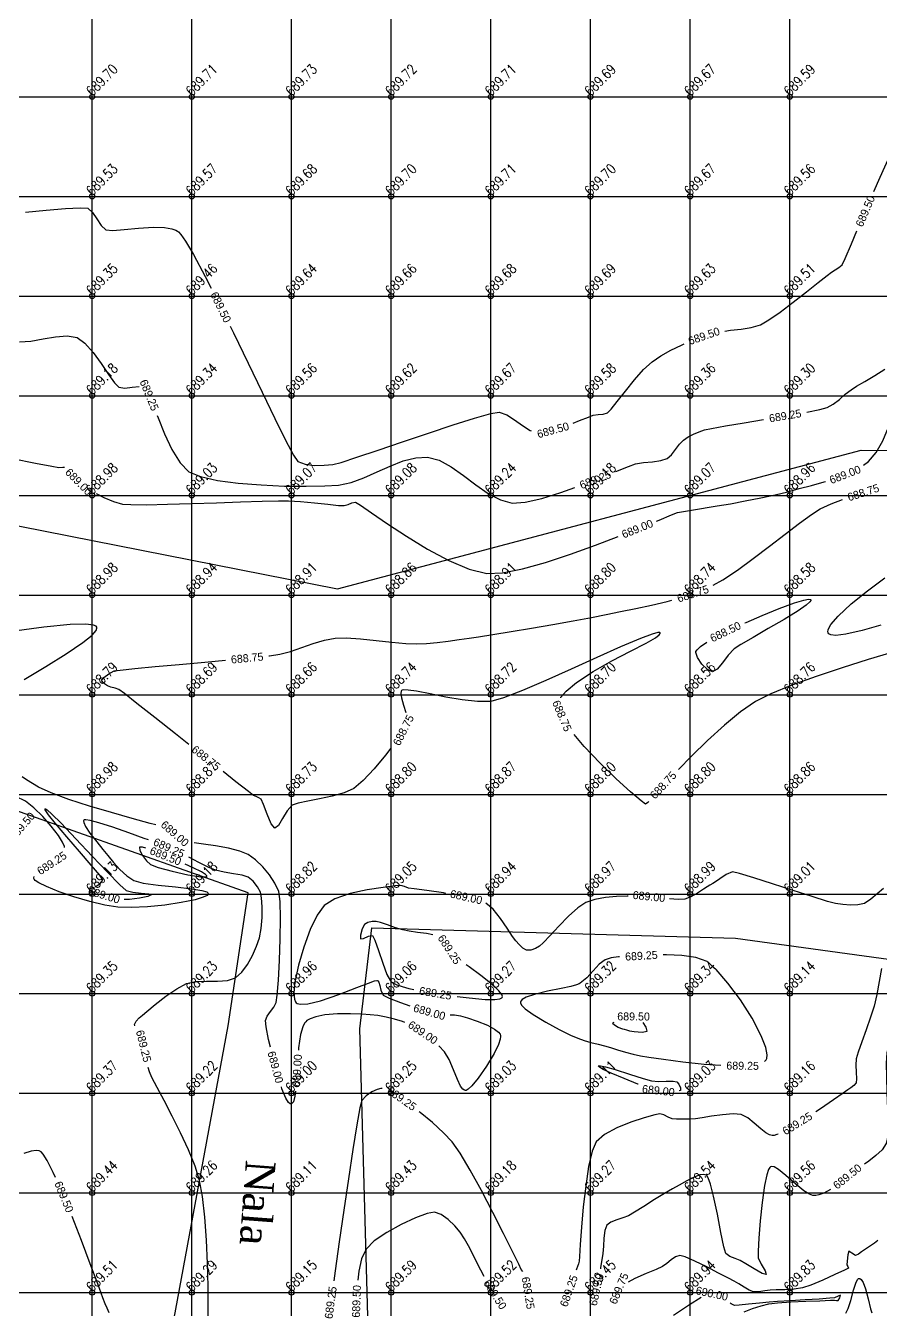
# Model space of a CAD drawing. Header units: millimetres. Extents: x 708400 to 708940, y 1331410 to 1331890.
# Drawn here: x 708616.7 to 708659.5, y 1331719.2 to 1331783.6 of the extents above; entities that cross this region are included whole.
import ezdxf

# ---------------------------------------------------------------- set-up
doc = ezdxf.new("R2010")
doc.units = ezdxf.units.MM
doc.header["$PDMODE"] = 32
doc.header["$PDSIZE"] = 0.25
for name, color, linetype in [('BLOCK LEVELS', 251, 'Continuous'), ('CONT-MJR', 210, 'Continuous'), ('CONT-MNR', 90, 'Continuous'), ('grid', 4, 'Continuous'), ('nala', 190, 'Continuous'), ('TEXT', 7, 'Continuous')]:
    doc.layers.add(name, color=color, linetype=linetype)
doc.styles.add('RS', font='romans.shx', dxfattribs={"height": 5})
doc.styles.add('TR', font='times.ttf')

msp = doc.modelspace()

# ---------------------------------------------------------------- linework, layer by layer
at = {"layer": 'BLOCK LEVELS', "color": 251}
for p in [(708620, 1331780, 689.695), (708625, 1331780, 689.714), (708630, 1331780, 689.725), (708635, 1331780, 689.722), (708640, 1331780, 689.706), (708645, 1331780, 689.688), (708650, 1331780, 689.667), (708655, 1331780, 689.594), (708620, 1331775, 689.53), (708625, 1331775, 689.57), (708630, 1331775, 689.684), (708635, 1331775, 689.704), (708640, 1331775, 689.712), (708645, 1331775, 689.696), (708650, 1331775, 689.673), (708655, 1331775, 689.557), (708620, 1331770, 689.354), (708625, 1331770, 689.457), (708630, 1331770, 689.643), (708635, 1331770, 689.661), (708640, 1331770, 689.684), (708645, 1331770, 689.69), (708650, 1331770, 689.627), (708655, 1331770, 689.513), (708620, 1331765, 689.179), (708625, 1331765, 689.343), (708630, 1331765, 689.561), (708635, 1331765, 689.618), (708640, 1331765, 689.668), (708645, 1331765, 689.581), (708650, 1331765, 689.36), (708655, 1331765, 689.299), (708620, 1331760, 688.979), (708625, 1331760, 689.029), (708630, 1331760, 689.069), (708635, 1331760, 689.077), (708640, 1331760, 689.238), (708645, 1331760, 689.181), (708650, 1331760, 689.068), (708655, 1331760, 688.962), (708620, 1331755, 688.983), (708625, 1331755, 688.935), (708630, 1331755, 688.907), (708635, 1331755, 688.86), (708640, 1331755, 688.908), (708645, 1331755, 688.802), (708650, 1331755, 688.744), (708655, 1331755, 688.58), (708620, 1331750, 688.785), (708625, 1331750, 688.687), (708630, 1331750, 688.658), (708635, 1331750, 688.736), (708640, 1331750, 688.723), (708645, 1331750, 688.696), (708650, 1331750, 688.558), (708655, 1331750, 688.763), (708620, 1331745, 688.98), (708625, 1331745, 688.869), (708630, 1331745, 688.733), (708635, 1331745, 688.8), (708640, 1331745, 688.867), (708645, 1331745, 688.799), (708650, 1331745, 688.798), (708655, 1331745, 688.863), (708620, 1331740, 689.125), (708625, 1331740, 689.178), (708630, 1331740, 688.825), (708635, 1331740, 689.051), (708640, 1331740, 688.943), (708645, 1331740, 688.967), (708650, 1331740, 688.995), (708655, 1331740, 689.007), (708620, 1331735, 689.348), (708625, 1331735, 689.231), (708630, 1331735, 688.96), (708635, 1331735, 689.063), (708640, 1331735, 689.273), (708645, 1331735, 689.318), (708650, 1331735, 689.339), (708655, 1331735, 689.142), (708620, 1331730, 689.369), (708625, 1331730, 689.218), (708630, 1331730, 688.996), (708635, 1331730, 689.248), (708640, 1331730, 689.033), (708645, 1331730, 689.106), (708650, 1331730, 689.028), (708655, 1331730, 689.156), (708620, 1331725, 689.441), (708625, 1331725, 689.263), (708630, 1331725, 689.106), (708635, 1331725, 689.43), (708640, 1331725, 689.184), (708645, 1331725, 689.268), (708650, 1331725, 689.536), (708655, 1331725, 689.563), (708620, 1331720, 689.514), (708625, 1331720, 689.287), (708630, 1331720, 689.148), (708635, 1331720, 689.595), (708640, 1331720, 689.518), (708645, 1331720, 689.45), (708650, 1331720, 689.943), (708655, 1331720, 689.829)]:
    msp.add_point(p, dxfattribs=at)
at = {"layer": 'CONT-MJR', "flags": 128}
for points, elevation in [([(708659.215, 1331775.241), (708659.532, 1331775.969), (708659.998, 1331776.996), (708660.305, 1331777.624), (708660.481, 1331777.935), (708660.565, 1331778.049), (708660.595, 1331778.075), (708660.653, 1331778.099), (708660.789, 1331778.116), (708661.034, 1331778.081), (708661.401, 1331777.971), (708661.86, 1331777.84), (708662.228, 1331777.855), (708662.457, 1331778.063), (708662.786, 1331778.489), (708663.179, 1331779.073), (708663.6, 1331779.756), (708664.011, 1331780.48), (708664.376, 1331781.183), (708664.658, 1331781.807), (708664.882, 1331782.505), (708665.14, 1331783.526), (708665.414, 1331784.744), (708665.678, 1331786.006)], 689.5), ([(708616.661, 1331774.206), (708617.705, 1331774.309), (708618.664, 1331774.392), (708619.403, 1331774.434), (708619.783, 1331774.409), (708620.028, 1331774.198), (708620.24, 1331773.87), (708620.453, 1331773.54), (708620.698, 1331773.318), (708621.034, 1331773.288), (708621.61, 1331773.338), (708622.325, 1331773.413), (708623.078, 1331773.46), (708623.64, 1331773.443), (708624.003, 1331773.379), (708624.206, 1331773.306), (708624.293, 1331773.26), (708624.341, 1331773.222), (708624.46, 1331773.089), (708624.691, 1331772.755), (708625.083, 1331772.091), (708625.681, 1331770.976), (708625.976, 1331770.393)], 689.5), ([(708651.74, 1331768.247), (708652.026, 1331768.283), (708652.56, 1331768.339), (708653.074, 1331768.421), (708653.535, 1331768.563), (708653.946, 1331768.801), (708654.52, 1331769.201), (708655.179, 1331769.696), (708655.843, 1331770.213), (708656.435, 1331770.684), (708656.876, 1331771.039), (708657.088, 1331771.206), (708657.274, 1331771.319), (708657.469, 1331771.436), (708657.629, 1331771.571), (708657.778, 1331771.885), (708658.095, 1331772.622), (708658.375, 1331773.28)], 689.5), ([(708626.929, 1331768.484), (708627.091, 1331768.155), (708627.828, 1331766.637), (708628.535, 1331765.171), (708629.176, 1331763.851), (708629.712, 1331762.772), (708630.105, 1331762.026), (708630.317, 1331761.707), (708630.687, 1331761.561), (708631.15, 1331761.507), (708631.638, 1331761.513), (708632.085, 1331761.551), (708632.492, 1331761.658), (708633.283, 1331761.913), (708634.349, 1331762.271), (708635.582, 1331762.689), (708636.871, 1331763.125), (708638.11, 1331763.534), (708639.189, 1331763.875), (708639.999, 1331764.103), (708640.431, 1331764.175), (708640.811, 1331764.049), (708641.198, 1331763.798), (708641.587, 1331763.506), (708641.974, 1331763.256), (708642.027, 1331763.239)], 689.5), ([(708644.133, 1331763.624), (708644.461, 1331763.752), (708644.904, 1331763.931), (708645.144, 1331764.019), (708645.387, 1331764.051), (708645.644, 1331764.074), (708645.864, 1331764.14), (708646.04, 1331764.325), (708646.35, 1331764.718), (708646.754, 1331765.236), (708647.207, 1331765.795), (708647.668, 1331766.312), (708648.093, 1331766.703), (708648.531, 1331766.998), (708649.036, 1331767.279), (708649.572, 1331767.538), (708649.708, 1331767.597)], 689.5), ([(708658.698, 1331761.52), (708658.96, 1331761.702), (708659.34, 1331762.147), (708659.664, 1331762.744), (708659.956, 1331763.425), (708660.243, 1331764.125), (708660.549, 1331764.78), (708660.825, 1331765.228), (708661.06, 1331765.496), (708661.232, 1331765.636), (708661.323, 1331765.693), (708661.404, 1331765.73), (708661.615, 1331765.792), (708662.041, 1331765.853), (708662.781, 1331765.883), (708663.909, 1331765.856), (708665.168, 1331765.778), (708666.458, 1331765.675), (708667.678, 1331765.57), (708668.728, 1331765.487), (708669.506, 1331765.449), (708669.911, 1331765.482), (708670.23, 1331765.686), (708670.428, 1331765.893)], 689), ([(708616.002, 1331761.856), (708617.156, 1331761.624), (708617.986, 1331761.459), (708618.329, 1331761.394), (708618.536, 1331761.422), (708618.609, 1331761.422)], 689), ([(708648.314, 1331758.71), (708648.445, 1331758.764), (708649.077, 1331759.022), (708649.376, 1331759.134), (708649.665, 1331759.193), (708649.973, 1331759.242), (708650.281, 1331759.288), (708650.573, 1331759.335), (708650.862, 1331759.384), (708651.368, 1331759.47), (708652.026, 1331759.584), (708652.773, 1331759.719), (708653.544, 1331759.87), (708654.275, 1331760.028), (708654.901, 1331760.186), (708655.482, 1331760.343), (708656.1, 1331760.504), (708656.734, 1331760.68), (708656.8, 1331760.7)], 689), ([(708620.205, 1331760.094), (708620.598, 1331759.9), (708621.079, 1331759.698), (708621.519, 1331759.565), (708621.951, 1331759.535), (708622.738, 1331759.533), (708623.781, 1331759.553), (708624.98, 1331759.587), (708626.237, 1331759.629), (708627.451, 1331759.672), (708628.525, 1331759.708), (708629.358, 1331759.731), (708629.851, 1331759.734), (708630.459, 1331759.694), (708631.159, 1331759.628), (708631.836, 1331759.556), (708632.371, 1331759.501), (708632.648, 1331759.486), (708632.84, 1331759.545), (708633.039, 1331759.632), (708633.223, 1331759.667), (708633.468, 1331759.516), (708634.025, 1331759.129), (708634.82, 1331758.58), (708635.781, 1331757.947), (708636.834, 1331757.305), (708637.905, 1331756.73), (708638.922, 1331756.299), (708639.81, 1331756.088), (708640.587, 1331756.122), (708641.589, 1331756.319), (708642.748, 1331756.64), (708643.994, 1331757.047), (708645.256, 1331757.502), (708646.397, 1331757.939)], 689), ([(708659.571, 1331753.49), (708658.632, 1331753.216), (708657.818, 1331753.03), (708657.317, 1331752.975), (708657.059, 1331753.001), (708656.954, 1331753.056), (708656.923, 1331753.096), (708656.909, 1331753.145), (708656.928, 1331753.269), (708657.067, 1331753.515), (708657.426, 1331753.933), (708658.088, 1331754.551), (708658.898, 1331755.217), (708659.766, 1331755.867)], 688.5), ([(708652.745, 1331753.6), (708652.809, 1331753.629), (708653.619, 1331753.978), (708654.466, 1331754.322), (708655.232, 1331754.606), (708655.709, 1331754.75), (708655.948, 1331754.79), (708656.036, 1331754.778), (708656.057, 1331754.759), (708656.059, 1331754.732), (708656.014, 1331754.655), (708655.832, 1331754.493), (708655.42, 1331754.206), (708654.718, 1331753.775), (708653.924, 1331753.313), (708653.16, 1331752.877), (708652.548, 1331752.521), (708652.209, 1331752.301), (708651.92, 1331751.988), (708651.63, 1331751.603), (708651.359, 1331751.277), (708651.13, 1331751.142), (708650.881, 1331751.26), (708650.595, 1331751.534), (708650.366, 1331751.858), (708650.287, 1331752.123), (708650.298, 1331752.164), (708650.359, 1331752.257), (708650.529, 1331752.413), (708650.843, 1331752.631)], 688.5), ([(708616.591, 1331750.768), (708617.681, 1331751.421), (708618.703, 1331752.048), (708619.543, 1331752.611), (708620.01, 1331752.99), (708620.202, 1331753.221), (708620.242, 1331753.344), (708620.233, 1331753.396), (708620.202, 1331753.436), (708620.065, 1331753.496), (708619.686, 1331753.539), (708618.904, 1331753.519), (708617.575, 1331753.392), (708615.98, 1331753.179)], 689), ([(708623.196, 1331743.465), (708622.909, 1331743.545), (708622.017, 1331743.79), (708620.972, 1331744.085), (708619.876, 1331744.41), (708618.833, 1331744.746), (708617.943, 1331745.071), (708617.309, 1331745.368), (708616.714, 1331745.73), (708616.493, 1331745.876)], 689), ([(708620.184, 1331740.379), (708620.4, 1331740.523), (708620.547, 1331740.695), (708620.383, 1331740.938), (708619.953, 1331741.455), (708619.367, 1331742.135), (708618.733, 1331742.868), (708618.161, 1331743.543), (708617.822, 1331743.967), (708617.673, 1331744.18), (708617.637, 1331744.259), (708617.641, 1331744.277), (708617.661, 1331744.277), (708617.747, 1331744.221), (708617.981, 1331744.012), (708618.447, 1331743.547), (708619.192, 1331742.769), (708620.008, 1331741.903), (708620.779, 1331741.088), (708621.385, 1331740.467), (708621.709, 1331740.178), (708622.049, 1331740.085), (708622.468, 1331740.044), (708622.823, 1331740.014), (708622.973, 1331739.957), (708622.796, 1331739.868), (708622.376, 1331739.785), (708621.871, 1331739.731), (708621.618, 1331739.73)], 689), ([(708622.696, 1331742.295), (708622.53, 1331742.349), (708622.372, 1331742.342), (708622.391, 1331742.187), (708622.53, 1331741.934), (708622.729, 1331741.669), (708622.93, 1331741.478), (708623.311, 1331741.336), (708624.011, 1331741.147), (708624.803, 1331740.97), (708625.35, 1331740.878), (708625.634, 1331740.856), (708625.735, 1331740.872), (708625.754, 1331740.89), (708625.752, 1331740.915), (708625.693, 1331740.98), (708625.492, 1331741.109), (708625.072, 1331741.318), (708624.673, 1331741.492)], 689.5), ([(708628.946, 1331732.316), (708628.859, 1331732.692), (708628.734, 1331733.33), (708628.697, 1331733.656), (708628.785, 1331733.879), (708628.95, 1331734.104), (708629.124, 1331734.329), (708629.242, 1331734.556), (708629.288, 1331734.925), (708629.345, 1331735.677), (708629.399, 1331736.667), (708629.44, 1331737.751), (708629.456, 1331738.785), (708629.435, 1331739.624), (708629.365, 1331740.126), (708629.176, 1331740.538), (708628.901, 1331740.961), (708628.569, 1331741.363), (708628.205, 1331741.714), (708627.836, 1331741.984), (708627.419, 1331742.154), (708626.838, 1331742.297), (708626.193, 1331742.414), (708625.584, 1331742.506), (708625.124, 1331742.57)], 689), ([(708659.711, 1331740.283), (708659.075, 1331739.749), (708658.755, 1331739.52), (708658.419, 1331739.452), (708658.042, 1331739.444), (708657.657, 1331739.474), (708657.3, 1331739.522), (708656.889, 1331739.632), (708656.131, 1331739.87), (708655.167, 1331740.183), (708654.142, 1331740.516), (708653.198, 1331740.817), (708652.479, 1331741.031), (708652.128, 1331741.105), (708651.812, 1331740.979), (708651.492, 1331740.765), (708651.274, 1331740.609), (708651.136, 1331740.526), (708650.991, 1331740.439), (708650.851, 1331740.357), (708650.673, 1331740.239), (708650.381, 1331740.047), (708650.045, 1331739.855), (708649.731, 1331739.733), (708649.41, 1331739.721), (708648.965, 1331739.76)], 689), ([(708637.752, 1331740.033), (708637.627, 1331740.054), (708636.798, 1331740.174), (708636.163, 1331740.259), (708635.876, 1331740.299), (708635.681, 1331740.373), (708635.486, 1331740.425), (708635.212, 1331740.405), (708634.605, 1331740.334), (708633.804, 1331740.208), (708632.95, 1331740.019), (708632.181, 1331739.76), (708631.637, 1331739.426), (708631.294, 1331738.944), (708630.943, 1331738.212), (708630.618, 1331737.336), (708630.352, 1331736.424), (708630.177, 1331735.583), (708630.126, 1331735.034), (708630.149, 1331734.73), (708630.198, 1331734.592), (708630.233, 1331734.544), (708630.289, 1331734.505), (708630.454, 1331734.466), (708630.817, 1331734.491), (708631.457, 1331734.647), (708632.381, 1331734.961), (708633.281, 1331735.307), (708633.866, 1331735.534), (708634.168, 1331735.64), (708634.282, 1331735.666), (708634.309, 1331735.664), (708634.339, 1331735.642), (708634.387, 1331735.571), (708634.437, 1331735.415), (708634.491, 1331735.171), (708634.602, 1331734.93), (708634.898, 1331734.78), (708635.48, 1331734.556), (708635.941, 1331734.395)], 689), ([(708646.901, 1331739.891), (708646.849, 1331739.89), (708646.308, 1331739.871), (708645.754, 1331739.825), (708645.225, 1331739.732), (708644.763, 1331739.574), (708644.364, 1331739.305), (708643.895, 1331738.884), (708643.413, 1331738.394), (708642.974, 1331737.924), (708642.634, 1331737.558), (708642.448, 1331737.382), (708642.24, 1331737.273), (708642.005, 1331737.19), (708641.795, 1331737.177), (708641.608, 1331737.28), (708641.422, 1331737.463), (708641.253, 1331737.648), (708641.095, 1331737.873), (708640.829, 1331738.284), (708640.491, 1331738.773), (708640.116, 1331739.233), (708639.759, 1331739.541)], 689), ([(708662.017, 1331736.119), (708661.633, 1331735.771), (708661.176, 1331735.31), (708660.844, 1331734.89), (708660.613, 1331734.476), (708660.41, 1331734.011), (708660.235, 1331733.516), (708660.087, 1331733.008), (708659.968, 1331732.507), (708659.877, 1331732.032), (708659.84, 1331731.52), (708659.847, 1331730.825), (708659.877, 1331730.028), (708659.912, 1331729.213), (708659.931, 1331728.461), (708659.914, 1331727.857), (708659.842, 1331727.483), (708659.631, 1331727.169), (708659.326, 1331726.876), (708658.967, 1331726.601), (708658.752, 1331726.453)], 689.5), ([(708635.691, 1331733.554), (708635.577, 1331733.602), (708635.177, 1331733.728), (708634.758, 1331733.828), (708634.341, 1331733.899), (708633.947, 1331733.94), (708633.531, 1331733.967), (708632.962, 1331733.991), (708632.319, 1331733.989), (708631.678, 1331733.937), (708631.22, 1331733.844), (708630.934, 1331733.737), (708630.781, 1331733.645), (708630.717, 1331733.592), (708630.661, 1331733.527), (708630.566, 1331733.343), (708630.457, 1331732.954), (708630.364, 1331732.284), (708630.356, 1331732.171)], 689), ([(708637.96, 1331733.939), (708638.185, 1331733.93), (708638.49, 1331733.88), (708638.83, 1331733.782), (708639.321, 1331733.621), (708639.84, 1331733.412), (708640.197, 1331733.22), (708640.39, 1331733.066), (708640.469, 1331732.961), (708640.49, 1331732.908), (708640.497, 1331732.858), (708640.481, 1331732.723), (708640.389, 1331732.449), (708640.167, 1331731.992), (708639.787, 1331731.355), (708639.369, 1331730.755), (708639.058, 1331730.383), (708638.867, 1331730.205), (708638.768, 1331730.148), (708638.729, 1331730.142), (708638.688, 1331730.15), (708638.607, 1331730.203), (708638.489, 1331730.362), (708638.333, 1331730.685), (708638.133, 1331731.185), (708637.918, 1331731.69), (708637.676, 1331732.088), (708637.396, 1331732.387)], 689), ([(708646.172, 1331733.558), (708646.107, 1331733.523), (708646.201, 1331733.432), (708646.39, 1331733.326), (708646.511, 1331733.267), (708646.606, 1331733.239), (708646.702, 1331733.215), (708646.818, 1331733.179), (708646.955, 1331733.143), (708647.199, 1331733.108), (708647.599, 1331733.073), (708647.843, 1331733.115), (708647.79, 1331733.325), (708647.646, 1331733.551)], 689.5), ([(708647.405, 1331730.455), (708647.373, 1331730.467), (708646.692, 1331730.735), (708646.045, 1331731.009), (708645.644, 1331731.199), (708645.455, 1331731.308), (708645.4, 1331731.358), (708645.396, 1331731.375), (708645.412, 1331731.387), (708645.501, 1331731.387), (708645.753, 1331731.333), (708646.244, 1331731.189), (708646.969, 1331730.955), (708647.64, 1331730.738), (708648.062, 1331730.623), (708648.411, 1331730.6), (708648.809, 1331730.605), (708649.152, 1331730.608), (708649.339, 1331730.581), (708649.443, 1331730.456), (708649.521, 1331730.282), (708649.528, 1331730.158), (708649.516, 1331730.148), (708649.461, 1331730.132), (708649.448, 1331730.13)], 689), ([(708630.205, 1331730.11), (708630.175, 1331729.853), (708630.097, 1331729.574), (708630.027, 1331729.481), (708629.984, 1331729.466), (708629.945, 1331729.474), (708629.861, 1331729.542), (708629.724, 1331729.762), (708629.528, 1331730.233), (708629.499, 1331730.324)], 689), ([(708618.164, 1331725.782), (708618.056, 1331726.025), (708617.746, 1331726.635), (708617.554, 1331726.94), (708617.45, 1331727.057), (708617.406, 1331727.087), (708617.341, 1331727.112), (708617.197, 1331727.134), (708616.95, 1331727.105), (708616.572, 1331726.98)], 689.5), ([(708657.039, 1331725.179), (708656.715, 1331724.996), (708656.466, 1331724.903), (708656.308, 1331724.874), (708656.232, 1331724.871), (708656.155, 1331724.88), (708655.987, 1331724.938), (708655.708, 1331725.108), (708655.306, 1331725.434), (708654.803, 1331725.884), (708654.44, 1331726.178), (708654.212, 1331726.304), (708654.09, 1331726.323), (708654.038, 1331726.31), (708654.005, 1331726.285), (708653.939, 1331726.182), (708653.847, 1331725.91), (708653.734, 1331725.373), (708653.613, 1331724.523), (708653.518, 1331723.598), (708653.451, 1331722.736), (708653.415, 1331722.072), (708653.415, 1331721.742), (708653.559, 1331721.42), (708653.763, 1331721.094), (708653.822, 1331720.903), (708653.615, 1331720.965), (708653.224, 1331721.186), (708652.806, 1331721.443), (708652.52, 1331721.613), (708652.264, 1331721.713), (708651.996, 1331721.815), (708651.794, 1331721.957), (708651.694, 1331722.298), (708651.547, 1331723.02), (708651.37, 1331723.932), (708651.177, 1331724.843), (708651.021, 1331725.443), (708650.909, 1331725.754), (708650.839, 1331725.873), (708650.805, 1331725.9), (708650.763, 1331725.917), (708650.665, 1331725.929), (708650.488, 1331725.902), (708650.213, 1331725.8), (708649.833, 1331725.606), (708649.454, 1331725.388), (708649.116, 1331725.201), (708648.724, 1331724.979), (708648.216, 1331724.666), (708647.684, 1331724.329), (708647.219, 1331724.037), (708646.913, 1331723.857), (708646.633, 1331723.747), (708646.32, 1331723.652), (708646.033, 1331723.54), (708645.827, 1331723.382), (708645.723, 1331723.113), (708645.679, 1331722.739), (708645.658, 1331722.33), (708645.623, 1331721.957), (708645.574, 1331721.643), (708645.513, 1331721.256), (708645.503, 1331721.199)], 689.5), ([(708620.861, 1331718.991), (708620.757, 1331719.218), (708620.657, 1331719.435), (708620.543, 1331719.742), (708620.282, 1331720.449), (708619.912, 1331721.444), (708619.469, 1331722.612), (708618.997, 1331723.817)], 689.5), ([(708639.669, 1331720.817), (708639.507, 1331721.12), (708639.225, 1331721.679), (708638.947, 1331722.23), (708638.689, 1331722.703), (708638.47, 1331723.029), (708638.192, 1331723.343), (708637.863, 1331723.665), (708637.515, 1331723.922), (708637.179, 1331724.042), (708636.815, 1331723.971), (708636.222, 1331723.751), (708635.508, 1331723.421), (708634.785, 1331723.023), (708634.16, 1331722.598), (708633.743, 1331722.186), (708633.519, 1331721.699), (708633.382, 1331721.073), (708633.333, 1331720.626)], 689.5), ([(708650.551, 1331719.759), (708649.969, 1331719.392), (708649.165, 1331718.856)], 690), ([(708652.709, 1331719.043), (708653.131, 1331719.195), (708653.568, 1331719.336), (708653.956, 1331719.434), (708654.395, 1331719.485), (708655.056, 1331719.53), (708655.806, 1331719.567), (708656.511, 1331719.595), (708657.039, 1331719.613), (708657.254, 1331719.619), (708657.35, 1331719.608), (708657.438, 1331719.607), (708657.512, 1331719.731), (708657.55, 1331719.864), (708657.427, 1331719.818), (708657.254, 1331719.736), (708657.016, 1331719.715), (708656.479, 1331719.679), (708655.775, 1331719.636), (708655.034, 1331719.59), (708654.386, 1331719.549), (708653.962, 1331719.52), (708653.479, 1331719.473), (708652.935, 1331719.413), (708652.471, 1331719.365), (708652.23, 1331719.355), (708652.063, 1331719.433), (708652.014, 1331719.463)], 690)]:
    msp.add_lwpolyline(points, dxfattribs=dict(at, elevation=elevation))
at = {"layer": 'CONT-MNR', "flags": 128}
for points, elevation in [([(708616.358, 1331767.708), (708616.931, 1331767.739), (708617.551, 1331767.848), (708618.173, 1331767.962), (708618.756, 1331768.009), (708619.256, 1331767.916), (708619.644, 1331767.634), (708620.052, 1331767.166), (708620.452, 1331766.613), (708620.819, 1331766.073), (708621.125, 1331765.644), (708621.345, 1331765.426), (708621.649, 1331765.382), (708622.015, 1331765.425), (708622.367, 1331765.463)], 689.25), ([(708655.856, 1331764.183), (708656.504, 1331764.31), (708656.874, 1331764.405), (708657.184, 1331764.583), (708657.489, 1331764.819), (708657.787, 1331765.072), (708658.077, 1331765.3), (708658.354, 1331765.474), (708658.769, 1331765.717), (708659.263, 1331766.012), (708659.779, 1331766.341)], 689.25), ([(708623.268, 1331764.005), (708623.31, 1331763.893), (708623.634, 1331763.09), (708624.004, 1331762.303), (708624.414, 1331761.634), (708624.86, 1331761.183), (708625.435, 1331760.941), (708626.289, 1331760.753), (708627.336, 1331760.615), (708628.487, 1331760.523), (708629.653, 1331760.471), (708630.748, 1331760.456), (708631.681, 1331760.473), (708632.367, 1331760.518), (708632.99, 1331760.651), (708633.638, 1331760.886), (708634.298, 1331761.175), (708634.959, 1331761.471), (708635.608, 1331761.726), (708636.235, 1331761.892), (708636.827, 1331761.921), (708637.41, 1331761.759), (708638.012, 1331761.429), (708638.627, 1331760.998), (708639.248, 1331760.533), (708639.869, 1331760.102), (708640.482, 1331759.772), (708641.082, 1331759.609), (708641.723, 1331759.652), (708642.56, 1331759.845), (708643.514, 1331760.143), (708644.22, 1331760.397)], 689.25), ([(708646.27, 1331761.196), (708646.283, 1331761.201), (708646.911, 1331761.453), (708647.26, 1331761.577), (708647.67, 1331761.643), (708648.121, 1331761.688), (708648.54, 1331761.744), (708648.854, 1331761.844), (708649.074, 1331762.034), (708649.27, 1331762.295), (708649.462, 1331762.564), (708649.665, 1331762.777), (708649.904, 1331762.933), (708650.175, 1331763.072), (708650.459, 1331763.191), (708650.731, 1331763.287), (708651.077, 1331763.36), (708651.778, 1331763.484), (708652.717, 1331763.643), (708653.689, 1331763.806)], 689.25), ([(708651.161, 1331755.488), (708651.646, 1331755.758), (708652.379, 1331756.248), (708653.174, 1331756.828), (708653.987, 1331757.447), (708654.772, 1331758.057), (708655.487, 1331758.607), (708656.088, 1331759.048), (708656.531, 1331759.329), (708657.077, 1331759.577), (708657.648, 1331759.79)], 688.75), ([(708628.876, 1331751.952), (708628.902, 1331751.954), (708629.412, 1331752.026), (708629.956, 1331752.167), (708630.52, 1331752.36), (708631.09, 1331752.563), (708631.655, 1331752.737), (708632.199, 1331752.842), (708632.749, 1331752.852), (708633.461, 1331752.806), (708634.25, 1331752.727), (708635.035, 1331752.642), (708635.733, 1331752.576), (708636.26, 1331752.553), (708636.777, 1331752.577), (708637.319, 1331752.627), (708637.869, 1331752.694), (708638.41, 1331752.768), (708638.923, 1331752.84), (708639.388, 1331752.909), (708640.113, 1331753.023), (708641.026, 1331753.17), (708642.051, 1331753.339), (708643.114, 1331753.519), (708644.141, 1331753.7), (708645.058, 1331753.871), (708645.791, 1331754.02), (708646.518, 1331754.172), (708647.282, 1331754.329), (708648.065, 1331754.495), (708648.848, 1331754.679), (708649.089, 1331754.745)], 688.75), ([(708643.511, 1331749.847), (708643.522, 1331749.868), (708643.779, 1331750.182), (708644.296, 1331750.616), (708645.137, 1331751.163), (708646.082, 1331751.692), (708647.012, 1331752.177), (708647.805, 1331752.591), (708648.261, 1331752.853), (708648.458, 1331753.002), (708648.507, 1331753.074), (708648.503, 1331753.102), (708648.481, 1331753.118), (708648.38, 1331753.118), (708648.098, 1331753.042), (708647.512, 1331752.822), (708646.517, 1331752.398), (708645.325, 1331751.864), (708644.038, 1331751.281), (708642.76, 1331750.71), (708641.592, 1331750.21), (708640.637, 1331749.842), (708639.998, 1331749.667), (708639.339, 1331749.653), (708638.562, 1331749.736), (708637.743, 1331749.877), (708636.956, 1331750.035), (708636.274, 1331750.17), (708635.856, 1331750.235), (708635.642, 1331750.244), (708635.555, 1331750.227), (708635.53, 1331750.211), (708635.504, 1331750.172), (708635.484, 1331750.065), (708635.517, 1331749.844), (708635.631, 1331749.477), (708635.741, 1331749.114)], 688.75), ([(708665.732, 1331751.758), (708665.534, 1331751.717), (708664.956, 1331751.838), (708664.295, 1331752.115), (708663.656, 1331752.444), (708663.142, 1331752.723), (708662.858, 1331752.848), (708662.615, 1331752.831), (708662.357, 1331752.765), (708662.113, 1331752.692), (708661.81, 1331752.607), (708661.116, 1331752.41), (708660.127, 1331752.121), (708658.936, 1331751.762), (708657.639, 1331751.354), (708656.33, 1331750.918), (708655.103, 1331750.477), (708654.054, 1331750.051), (708653.278, 1331749.661), (708652.537, 1331749.148), (708651.72, 1331748.475), (708650.88, 1331747.709), (708650.068, 1331746.92), (708649.413, 1331746.255)], 688.75), ([(708624.854, 1331747.506), (708624.192, 1331748.03), (708623.145, 1331748.857), (708622.253, 1331749.56), (708621.62, 1331750.054), (708621.35, 1331750.256), (708621.154, 1331750.328), (708620.94, 1331750.382), (708620.779, 1331750.439), (708620.581, 1331750.575), (708620.47, 1331750.725), (708620.587, 1331750.864), (708620.841, 1331751.051), (708621.101, 1331751.191), (708621.415, 1331751.236), (708622.137, 1331751.311), (708623.157, 1331751.407), (708624.366, 1331751.517), (708625.655, 1331751.635), (708626.687, 1331751.731)], 688.75), ([(708647.925, 1331744.635), (708647.886, 1331744.583), (708647.765, 1331744.507), (708647.539, 1331744.673), (708647.013, 1331745.119), (708646.293, 1331745.773), (708645.482, 1331746.56), (708644.683, 1331747.407), (708644.194, 1331748.006)], 688.75), ([(708634.984, 1331747.31), (708634.717, 1331746.958), (708634.148, 1331746.276), (708633.594, 1331745.69), (708633.128, 1331745.3), (708632.648, 1331745.074), (708632.052, 1331744.904), (708631.417, 1331744.772), (708630.819, 1331744.664), (708630.335, 1331744.563), (708630.039, 1331744.453), (708629.788, 1331744.17), (708629.56, 1331743.781), (708629.355, 1331743.44), (708629.171, 1331743.304), (708628.981, 1331743.528), (708628.779, 1331744.003), (708628.603, 1331744.491), (708628.491, 1331744.753), (708628.374, 1331744.827), (708628.23, 1331744.884), (708628.096, 1331744.945), (708627.84, 1331745.144), (708627.217, 1331745.635), (708626.579, 1331746.14)], 688.75), ([(708618.625, 1331742.326), (708618.614, 1331742.378), (708618.522, 1331742.595), (708618.314, 1331742.937), (708617.953, 1331743.412), (708617.524, 1331743.891), (708617.076, 1331744.321), (708616.658, 1331744.651), (708616.17, 1331744.898), (708615.684, 1331745.092)], 689.25), ([(708622.831, 1331742.713), (708622.62, 1331742.792), (708621.838, 1331743.075), (708621.046, 1331743.348), (708620.341, 1331743.571), (708619.908, 1331743.687), (708619.691, 1331743.723), (708619.609, 1331743.718), (708619.59, 1331743.706), (708619.576, 1331743.675), (708619.584, 1331743.583), (708619.672, 1331743.388), (708619.889, 1331743.058), (708620.235, 1331742.611), (708620.548, 1331742.226), (708620.784, 1331741.93), (708621.073, 1331741.582), (708621.397, 1331741.226), (708621.741, 1331740.908), (708622.09, 1331740.672), (708622.567, 1331740.542), (708623.318, 1331740.442), (708624.182, 1331740.356), (708624.997, 1331740.267), (708625.507, 1331740.183), (708625.751, 1331740.106), (708625.83, 1331740.047), (708625.84, 1331740.015), (708625.832, 1331739.986), (708625.771, 1331739.926), (708625.581, 1331739.835), (708625.171, 1331739.713), (708624.471, 1331739.57), (708623.644, 1331739.448), (708622.78, 1331739.361), (708621.967, 1331739.32), (708621.293, 1331739.339), (708620.641, 1331739.44), (708619.883, 1331739.62), (708619.092, 1331739.853), (708618.342, 1331740.112), (708617.707, 1331740.37), (708617.33, 1331740.559), (708617.15, 1331740.68), (708617.087, 1331740.748), (708617.075, 1331740.778), (708617.074, 1331740.819), (708617.103, 1331740.879)], 689.25), ([(708622.141, 1331733.393), (708622.125, 1331733.46), (708622.211, 1331733.623), (708622.37, 1331733.783), (708622.534, 1331733.925), (708622.751, 1331734.112), (708623.172, 1331734.458), (708623.705, 1331734.868), (708624.258, 1331735.248), (708624.739, 1331735.503), (708625.208, 1331735.603), (708625.743, 1331735.622), (708626.29, 1331735.62), (708626.791, 1331735.659), (708627.191, 1331735.801), (708627.51, 1331736.083), (708627.8, 1331736.471), (708628.053, 1331736.919), (708628.257, 1331737.379), (708628.404, 1331737.806), (708628.491, 1331738.269), (708628.531, 1331738.814), (708628.532, 1331739.354), (708628.503, 1331739.806), (708628.454, 1331740.084), (708628.305, 1331740.368), (708628.08, 1331740.641), (708627.829, 1331740.844), (708627.538, 1331740.938), (708627.102, 1331741.012), (708626.62, 1331741.088), (708626.193, 1331741.192), (708625.827, 1331741.347), (708625.35, 1331741.585), (708624.851, 1331741.841)], 689.25), ([(708637.097, 1331737.947), (708636.772, 1331738.01), (708636.33, 1331738.074), (708635.909, 1331738.133), (708635.584, 1331738.194), (708635.222, 1331738.307), (708634.823, 1331738.449), (708634.471, 1331738.573), (708634.246, 1331738.627), (708634.044, 1331738.616), (708633.831, 1331738.568), (708633.67, 1331738.478), (708633.549, 1331738.254), (708633.459, 1331737.943), (708633.46, 1331737.747), (708633.619, 1331737.774), (708633.869, 1331737.885), (708634.07, 1331737.915), (708634.189, 1331737.678), (708634.369, 1331737.16), (708634.579, 1331736.534), (708634.792, 1331735.969), (708634.977, 1331735.639), (708635.02, 1331735.601), (708635.117, 1331735.532), (708635.289, 1331735.444), (708635.551, 1331735.351), (708635.896, 1331735.262), (708636.142, 1331735.209)], 689.25), ([(708638.314, 1331734.86), (708638.923, 1331734.783), (708639.716, 1331734.715), (708640.212, 1331734.709), (708640.462, 1331734.742), (708640.555, 1331734.786), (708640.577, 1331734.814), (708640.585, 1331734.854), (708640.553, 1331734.955), (708640.407, 1331735.149), (708640.07, 1331735.467), (708639.511, 1331735.912), (708638.918, 1331736.349), (708638.773, 1331736.454)], 689.25), ([(708646.458, 1331736.85), (708646.404, 1331736.847), (708646.047, 1331736.798), (708645.734, 1331736.698), (708645.445, 1331736.476), (708645.14, 1331736.141), (708644.82, 1331735.789), (708644.489, 1331735.519), (708644.437, 1331735.492), (708644.298, 1331735.44), (708644.011, 1331735.363), (708643.526, 1331735.257), (708642.845, 1331735.117), (708642.196, 1331734.962), (708641.784, 1331734.822), (708641.579, 1331734.706), (708641.507, 1331734.623), (708641.493, 1331734.579), (708641.496, 1331734.532), (708641.549, 1331734.425), (708641.731, 1331734.236), (708642.123, 1331733.949), (708642.757, 1331733.568), (708643.43, 1331733.21), (708644.008, 1331732.923), (708644.362, 1331732.759), (708644.68, 1331732.644), (708645.029, 1331732.552), (708645.382, 1331732.471), (708645.715, 1331732.389), (708646.009, 1331732.3), (708646.364, 1331732.186), (708646.753, 1331732.065), (708647.144, 1331731.958), (708647.508, 1331731.883), (708647.924, 1331731.818), (708648.671, 1331731.708), (708649.636, 1331731.581), (708650.708, 1331731.465), (708651.539, 1331731.406)], 689.25), ([(708653.74, 1331731.604), (708653.772, 1331731.625), (708653.814, 1331731.679), (708653.845, 1331731.75), (708653.865, 1331731.932), (708653.803, 1331732.291), (708653.574, 1331732.892), (708653.11, 1331733.767), (708652.525, 1331734.682), (708651.899, 1331735.53), (708651.314, 1331736.209), (708650.85, 1331736.612), (708650.298, 1331736.82), (708649.587, 1331736.922), (708648.815, 1331736.95), (708648.656, 1331736.946)], 689.25), ([(708659.61, 1331736.265), (708659.492, 1331735.613), (708659.366, 1331734.951), (708659.233, 1331734.376), (708659.058, 1331733.816), (708658.838, 1331733.192), (708658.616, 1331732.584), (708658.435, 1331732.072), (708658.341, 1331731.738), (708658.323, 1331731.416), (708658.338, 1331731.053), (708658.352, 1331730.731), (708658.332, 1331730.534), (708658.224, 1331730.398), (708658.067, 1331730.277), (708657.911, 1331730.169), (708657.687, 1331730.01), (708657.197, 1331729.67), (708656.54, 1331729.224), (708656.307, 1331729.072)], 689.25), ([(708625.826, 1331718.588), (708625.831, 1331719.336), (708625.821, 1331720.322), (708625.791, 1331721.453), (708625.738, 1331722.64), (708625.656, 1331723.791), (708625.544, 1331724.816), (708625.397, 1331725.622), (708625.167, 1331726.35), (708624.835, 1331727.166), (708624.441, 1331728.019), (708624.022, 1331728.859), (708623.617, 1331729.634), (708623.265, 1331730.296), (708623.004, 1331730.793), (708622.873, 1331731.074), (708622.814, 1331731.293)], 689.25), ([(708634.554, 1331730.246), (708634.481, 1331730.238), (708634.297, 1331730.185), (708634.04, 1331730.066), (708633.743, 1331729.866), (708633.53, 1331729.647), (708633.434, 1331729.275), (708633.281, 1331728.414), (708633.084, 1331727.187), (708632.862, 1331725.717), (708632.629, 1331724.129), (708632.401, 1331722.545), (708632.195, 1331721.088), (708632.125, 1331720.587)], 689.25), ([(708641.607, 1331721.053), (708641.533, 1331721.168), (708641.403, 1331721.43), (708641.088, 1331722.066), (708640.639, 1331722.967), (708640.102, 1331724.02), (708639.529, 1331725.117), (708638.966, 1331726.146), (708638.465, 1331726.997), (708638.073, 1331727.559), (708637.631, 1331728.025), (708637.076, 1331728.53), (708636.467, 1331729.034), (708636.418, 1331729.072)], 689.25), ([(708654.412, 1331727.952), (708654.357, 1331727.927), (708654.223, 1331727.888), (708654.173, 1331727.883), (708654.113, 1331727.889), (708653.99, 1331727.922), (708653.803, 1331728.022), (708653.548, 1331728.218), (708653.224, 1331728.509), (708652.897, 1331728.775), (708652.568, 1331728.936), (708652.155, 1331728.968), (708651.63, 1331728.925), (708651.083, 1331728.845), (708650.602, 1331728.766), (708650.276, 1331728.724), (708649.968, 1331728.709), (708649.629, 1331728.698), (708649.321, 1331728.697), (708649.105, 1331728.715), (708648.9, 1331728.8), (708648.69, 1331728.916), (708648.49, 1331728.974), (708648.227, 1331728.922), (708647.703, 1331728.778), (708647.033, 1331728.556), (708646.33, 1331728.272), (708645.71, 1331727.939), (708645.286, 1331727.573), (708645.085, 1331727.099), (708644.911, 1331726.32), (708644.764, 1331725.349), (708644.645, 1331724.3), (708644.552, 1331723.285), (708644.486, 1331722.418), (708644.446, 1331721.812), (708644.432, 1331721.581), (708644.42, 1331721.512), (708644.407, 1331721.444), (708644.308, 1331721.169), (708644.29, 1331721.119)], 689.25), ([(708659.423, 1331722.607), (708659.252, 1331722.484), (708658.799, 1331722.178), (708658.594, 1331722.044), (708658.444, 1331721.927), (708658.292, 1331721.859), (708658.115, 1331721.977), (708657.963, 1331722.074), (708657.912, 1331721.891), (708657.879, 1331721.574), (708657.87, 1331721.391), (708657.912, 1331721.309), (708657.946, 1331721.233), (708657.75, 1331721.133), (708657.27, 1331720.906), (708656.657, 1331720.63), (708656.062, 1331720.38), (708655.638, 1331720.233), (708655.221, 1331720.17), (708654.751, 1331720.144), (708654.321, 1331720.136), (708654.026, 1331720.127), (708653.744, 1331720.085), (708653.449, 1331720.04), (708653.177, 1331720.046), (708652.965, 1331720.128), (708652.715, 1331720.271), (708652.455, 1331720.433), (708652.21, 1331720.573), (708651.921, 1331720.725), (708651.429, 1331720.982), (708650.835, 1331721.286), (708650.244, 1331721.576), (708649.757, 1331721.79), (708649.479, 1331721.869), (708649.266, 1331721.795), (708649.047, 1331721.64), (708648.829, 1331721.459), (708648.616, 1331721.306), (708648.308, 1331721.165), (708647.805, 1331720.954), (708647.237, 1331720.703), (708646.892, 1331720.525)], 689.75), ([(708657.807, 1331718.972), (708657.929, 1331719.21), (708658.064, 1331719.607), (708658.206, 1331720.13), (708658.312, 1331720.479), (708658.394, 1331720.653), (708658.454, 1331720.708), (708658.486, 1331720.715), (708658.518, 1331720.707), (708658.583, 1331720.655), (708658.677, 1331720.5), (708658.797, 1331720.183), (708658.936, 1331719.69), (708659.059, 1331719.189), (708659.111, 1331718.985)], 689.75)]:
    msp.add_lwpolyline(points, dxfattribs=dict(at, elevation=elevation))
at = {"layer": 'grid'}
for p, q in [((708620, 1331410), (708620, 1331890)), ((708625, 1331410), (708625, 1331890)), ((708630, 1331410), (708630, 1331890)), ((708635, 1331410), (708635, 1331890)), ((708640, 1331410), (708640, 1331890)), ((708645, 1331410), (708645, 1331890)), ((708650, 1331410), (708650, 1331890)), ((708655, 1331410), (708655, 1331890)), ((708400, 1331780), (708845, 1331780)), ((708400, 1331775), (708845, 1331775)), ((708400, 1331770), (708845, 1331770)), ((708400, 1331765), (708845, 1331765)), ((708400, 1331760), (708845, 1331760)), ((708400, 1331755), (708845, 1331755)), ((708400, 1331750), (708845, 1331750)), ((708400, 1331745), (708845, 1331745)), ((708400, 1331740), (708845, 1331740)), ((708400, 1331735), (708845, 1331735)), ((708400, 1331730), (708845, 1331730)), ((708400, 1331725), (708845, 1331725)), ((708400, 1331720), (708845, 1331720))]:
    msp.add_line(p, q, dxfattribs=at)
at = {"layer": 'nala'}
for points, elevation in [([(708561.018, 1331795.05), (708565.222, 1331792.107), (708568.788, 1331786.299), (708569.602, 1331783.928), (708572.162, 1331780.363), (708573.835, 1331777.318), (708577.637, 1331775.969), (708579.895, 1331772.86), (708585.486, 1331769.604), (708590.521, 1331766.674), (708608.99, 1331759.905), (708632.311, 1331755.309), (708658.583, 1331762.276), (708673, 1331762.14), (708685.857, 1331766.622), (708692.9, 1331768.1), (708698.42, 1331773.77), (708703.013, 1331778.839), (708711.14, 1331788.055), (708714.521, 1331791.557), (708715.757, 1331795.559), (708728.833, 1331810.808), (708743.443, 1331828.123), (708756.811, 1331842.029)], 689.312), ([(708627.824, 1331740.055), (708616.123, 1331744.204), (708607.086, 1331747.275), (708591.403, 1331752.713), (708581.41, 1331753.837), (708574.857, 1331764.117), (708568.352, 1331774.329), (708562.996, 1331780.459), (708558.252, 1331787.656), (708555.619, 1331791.396)], 689.423), ([(708637.721, 1331645.688), (708635.691, 1331652.985), (708635.277, 1331655.349), (708633.536, 1331661.71), (708631.051, 1331671.194), (708620.872, 1331682.087), (708618.628, 1331697.633), (708634.269, 1331715.809), (708633.84, 1331718.814), (708633.427, 1331733.228), (708634.028, 1331738.311), (708652.274, 1331737.778), (708660.437, 1331736.662), (708668.859, 1331740.561), (708672.001, 1331742.296), (708675.688, 1331744.389)], 692.001), ([(708647.411, 1331587.742), (708646.184, 1331592.202), (708643.845, 1331601.444), (708641.591, 1331606.677), (708642.002, 1331615.92), (708641.142, 1331617.767), (708636.468, 1331626.701), (708633.59, 1331639.262), (708632.549, 1331643.944), (708631.215, 1331650.927), (708630.755, 1331655.603), (708629.345, 1331660.975), (708625.773, 1331667.889), (708611.869, 1331682.174), (708608.262, 1331695.176), (708624.005, 1331718.091), (708626.832, 1331733.391), (708627.824, 1331740.055)], 691.765)]:
    msp.add_lwpolyline(points, dxfattribs=dict(at, elevation=elevation))

# ---------------------------------------------------------------- texts
at = {"layer": 'BLOCK LEVELS', "color": 251, "style": 'RS', "width": 0.8}
for s, p in [('689.70', (708620, 1331780, 689.695)), ('689.71', (708625, 1331780, 689.714)), ('689.73', (708630, 1331780, 689.725)), ('689.72', (708635, 1331780, 689.722)), ('689.71', (708640, 1331780, 689.706)), ('689.69', (708645, 1331780, 689.688)), ('689.67', (708650, 1331780, 689.667)), ('689.59', (708655, 1331780, 689.594)), ('689.53', (708620, 1331775, 689.53)), ('689.57', (708625, 1331775, 689.57)), ('689.68', (708630, 1331775, 689.684)), ('689.70', (708635, 1331775, 689.704)), ('689.71', (708640, 1331775, 689.712)), ('689.70', (708645, 1331775, 689.696)), ('689.67', (708650, 1331775, 689.673)), ('689.56', (708655, 1331775, 689.557)), ('689.35', (708620, 1331770, 689.354)), ('689.46', (708625, 1331770, 689.457)), ('689.64', (708630, 1331770, 689.643)), ('689.66', (708635, 1331770, 689.661)), ('689.68', (708640, 1331770, 689.684)), ('689.69', (708645, 1331770, 689.69)), ('689.63', (708650, 1331770, 689.627)), ('689.51', (708655, 1331770, 689.513)), ('689.18', (708620, 1331765, 689.179)), ('689.34', (708625, 1331765, 689.343)), ('689.56', (708630, 1331765, 689.561)), ('689.62', (708635, 1331765, 689.618)), ('689.67', (708640, 1331765, 689.668)), ('689.58', (708645, 1331765, 689.581)), ('689.36', (708650, 1331765, 689.36)), ('689.30', (708655, 1331765, 689.299)), ('688.98', (708620, 1331760, 688.979)), ('689.03', (708625, 1331760, 689.029)), ('689.07', (708630, 1331760, 689.069)), ('689.08', (708635, 1331760, 689.077)), ('689.24', (708640, 1331760, 689.238)), ('689.18', (708645, 1331760, 689.181)), ('689.07', (708650, 1331760, 689.068)), ('688.96', (708655, 1331760, 688.962)), ('688.98', (708620, 1331755, 688.983)), ('688.94', (708625, 1331755, 688.935)), ('688.91', (708630, 1331755, 688.907)), ('688.86', (708635, 1331755, 688.86)), ('688.91', (708640, 1331755, 688.908)), ('688.80', (708645, 1331755, 688.802)), ('688.74', (708650, 1331755, 688.744)), ('688.58', (708655, 1331755, 688.58)), ('688.79', (708620, 1331750, 688.785)), ('688.69', (708625, 1331750, 688.687)), ('688.66', (708630, 1331750, 688.658)), ('688.74', (708635, 1331750, 688.736)), ('688.72', (708640, 1331750, 688.723)), ('688.70', (708645, 1331750, 688.696)), ('688.56', (708650, 1331750, 688.558)), ('688.76', (708655, 1331750, 688.763)), ('688.87', (708625, 1331745, 688.869)), ('688.73', (708630, 1331745, 688.733)), ('688.87', (708640, 1331745, 688.867)), ('688.98', (708620, 1331745, 688.98)), ('688.80', (708635, 1331745, 688.8)), ('688.80', (708645, 1331745, 688.799)), ('688.80', (708650, 1331745, 688.798)), ('688.86', (708655, 1331745, 688.863)), ('689.13', (708620, 1331740, 689.125)), ('689.18', (708625, 1331740, 689.178)), ('688.82', (708630, 1331740, 688.825)), ('689.05', (708635, 1331740, 689.051)), ('688.94', (708640, 1331740, 688.943)), ('688.97', (708645, 1331740, 688.967)), ('688.99', (708650, 1331740, 688.995)), ('689.01', (708655, 1331740, 689.007)), ('689.35', (708620, 1331735, 689.348)), ('689.23', (708625, 1331735, 689.231)), ('688.96', (708630, 1331735, 688.96)), ('689.06', (708635, 1331735, 689.063)), ('689.27', (708640, 1331735, 689.273)), ('689.32', (708645, 1331735, 689.318)), ('689.34', (708650, 1331735, 689.339)), ('689.14', (708655, 1331735, 689.142)), ('689.37', (708620, 1331730, 689.369)), ('689.22', (708625, 1331730, 689.218)), ('689.00', (708630, 1331730, 688.996)), ('689.25', (708635, 1331730, 689.248)), ('689.03', (708640, 1331730, 689.033)), ('689.11', (708645, 1331730, 689.106)), ('689.03', (708650, 1331730, 689.028)), ('689.16', (708655, 1331730, 689.156)), ('689.27', (708645, 1331725, 689.268)), ('689.44', (708620, 1331725, 689.441)), ('689.26', (708625, 1331725, 689.263)), ('689.11', (708630, 1331725, 689.106)), ('689.43', (708635, 1331725, 689.43)), ('689.18', (708640, 1331725, 689.184)), ('689.54', (708650, 1331725, 689.536)), ('689.56', (708655, 1331725, 689.563)), ('689.51', (708620, 1331720, 689.514)), ('689.29', (708625, 1331720, 689.287)), ('689.15', (708630, 1331720, 689.148)), ('689.59', (708635, 1331720, 689.595)), ('689.52', (708640, 1331720, 689.518)), ('689.45', (708645, 1331720, 689.45)), ('689.94', (708650, 1331720, 689.943)), ('689.83', (708655, 1331720, 689.829))]:
    msp.add_text(s, height=0.5, rotation=45.00661, dxfattribs=at).set_placement(p)
at = {"layer": 'CONT-MJR', "char_height": 0.4, "attachment_point": 5}
for s, insert, rotation in [('{689.50}', (708658.793, 1331774.261, 689.5), 66.87569), ('{689.50}', (708626.457, 1331769.441, 689.5), 296.23472), ('{689.50}', (708650.699, 1331767.994, 689.5), 19.14243), ('{689.50}', (708643.124, 1331763.273, 689.5), 15.49097), ('{689.00}', (708657.777, 1331761.04, 689), 21.18257), ('{689.00}', (708619.328, 1331760.68, 689), 314.56953), ('{689.00}', (708647.357, 1331758.321, 689), 21.75435), ('{688.50}', (708651.776, 1331753.153, 688.5), 25.63066), ('{689.50}', (708616.484, 1331743.398, 689.5), 48.89315), ('{689.00}', (708624.152, 1331743.028, 689), 318.80563), ('{689.50}', (708623.687, 1331741.9, 689.5), 338.34494), ('{689.00}', (708620.6, 1331739.936, 689), 342.79771), ('{689.00}', (708638.769, 1331739.846, 689), 347.45204), ('{689.00}', (708647.938, 1331739.873, 689), 354.21425), ('{689.00}', (708636.924, 1331734.074, 689), 344.10193), ('{689.50}', (708647.166, 1331733.854, 689.5), 359.71421), ('{689.00}', (708636.596, 1331733.049, 689), 326.0147), ('{689.00}', (708629.198, 1331731.313, 689), 284.97774), ('{689.00}', (708630.285, 1331731.14, 689), 86.5074), ('{689.00}', (708648.409, 1331730.136, 689), 353.54015), ('{689.50}', (708657.891, 1331725.822, 689.5), 38.76818), ('{689.50}', (708618.592, 1331724.804, 689.5), 292.34047), ('{689.50}', (708645.303, 1331720.15, 689.5), 77.21954), ('{689.50}', (708633.266, 1331719.561, 689.5), 88.00026), ('{689.50}', (708640.217, 1331719.902, 689.5), 302.54506), ('{690.00}', (708651.096, 1331719.948, 690), 347.82061)]:
    msp.add_mtext(s, dxfattribs=dict(at, insert=insert, rotation=rotation))
at = {"layer": 'CONT-MNR', "char_height": 0.4, "attachment_point": 5}
for s, insert, rotation in [('{689.25}', (708622.867, 1331765.03, 689.25), 292.16815), ('{689.25}', (708654.773, 1331763.99, 689.25), 9.67142), ('{689.25}', (708645.248, 1331760.788, 689.25), 21.19465), ('{688.75}', (708658.691, 1331760.141, 688.75), 18.07063), ('{688.75}', (708650.143, 1331755.063, 688.75), 18.26604), ('{688.75}', (708627.782, 1331751.836, 688.75), 5.56773), ('{688.75}', (708643.573, 1331748.937, 688.75), 293.05725), ('{688.75}', (708635.623, 1331748.219, 688.75), 63.08537), ('{688.75}', (708625.716, 1331746.823, 688.75), 321.61963), ('{688.75}', (708648.653, 1331745.46, 688.75), 46.96378), ('{689.25}', (708623.858, 1331742.315, 689.25), 336.00144), ('{689.25}', (708617.982, 1331741.545, 689.25), 33.26144), ('{689.25}', (708637.929, 1331737.217, 689.25), 302.97703), ('{689.25}', (708647.557, 1331736.9, 689.25), 3.35587), ('{689.25}', (708637.225, 1331735.017, 689.25), 350.50132), ('{689.25}', (708622.585, 1331732.37, 689.25), 283.97926), ('{689.25}', (708652.638, 1331731.381, 689.25), 359.47733), ('{689.25}', (708635.535, 1331729.728, 689.25), 324.86231), ('{689.25}', (708655.379, 1331728.481, 689.25), 31.64199), ('{689.25}', (708643.92, 1331720.083, 689.25), 70.46131), ('{689.75}', (708646.431, 1331720.206, 689.75), 67.017), ('{689.25}', (708631.972, 1331719.498, 689.25), 82.07303), ('{689.25}', (708641.875, 1331719.983, 689.25), 279.55189)]:
    msp.add_mtext(s, dxfattribs=dict(at, insert=insert, rotation=rotation))
at = {"layer": 'TEXT', "color": 0, "style": 'TR'}
msp.add_text('Nala', height=1.5, rotation=265.68253, dxfattribs=at).set_placement((708627.721, 1331726.687, 2278.845))

doc.saveas('drawing.dxf')
